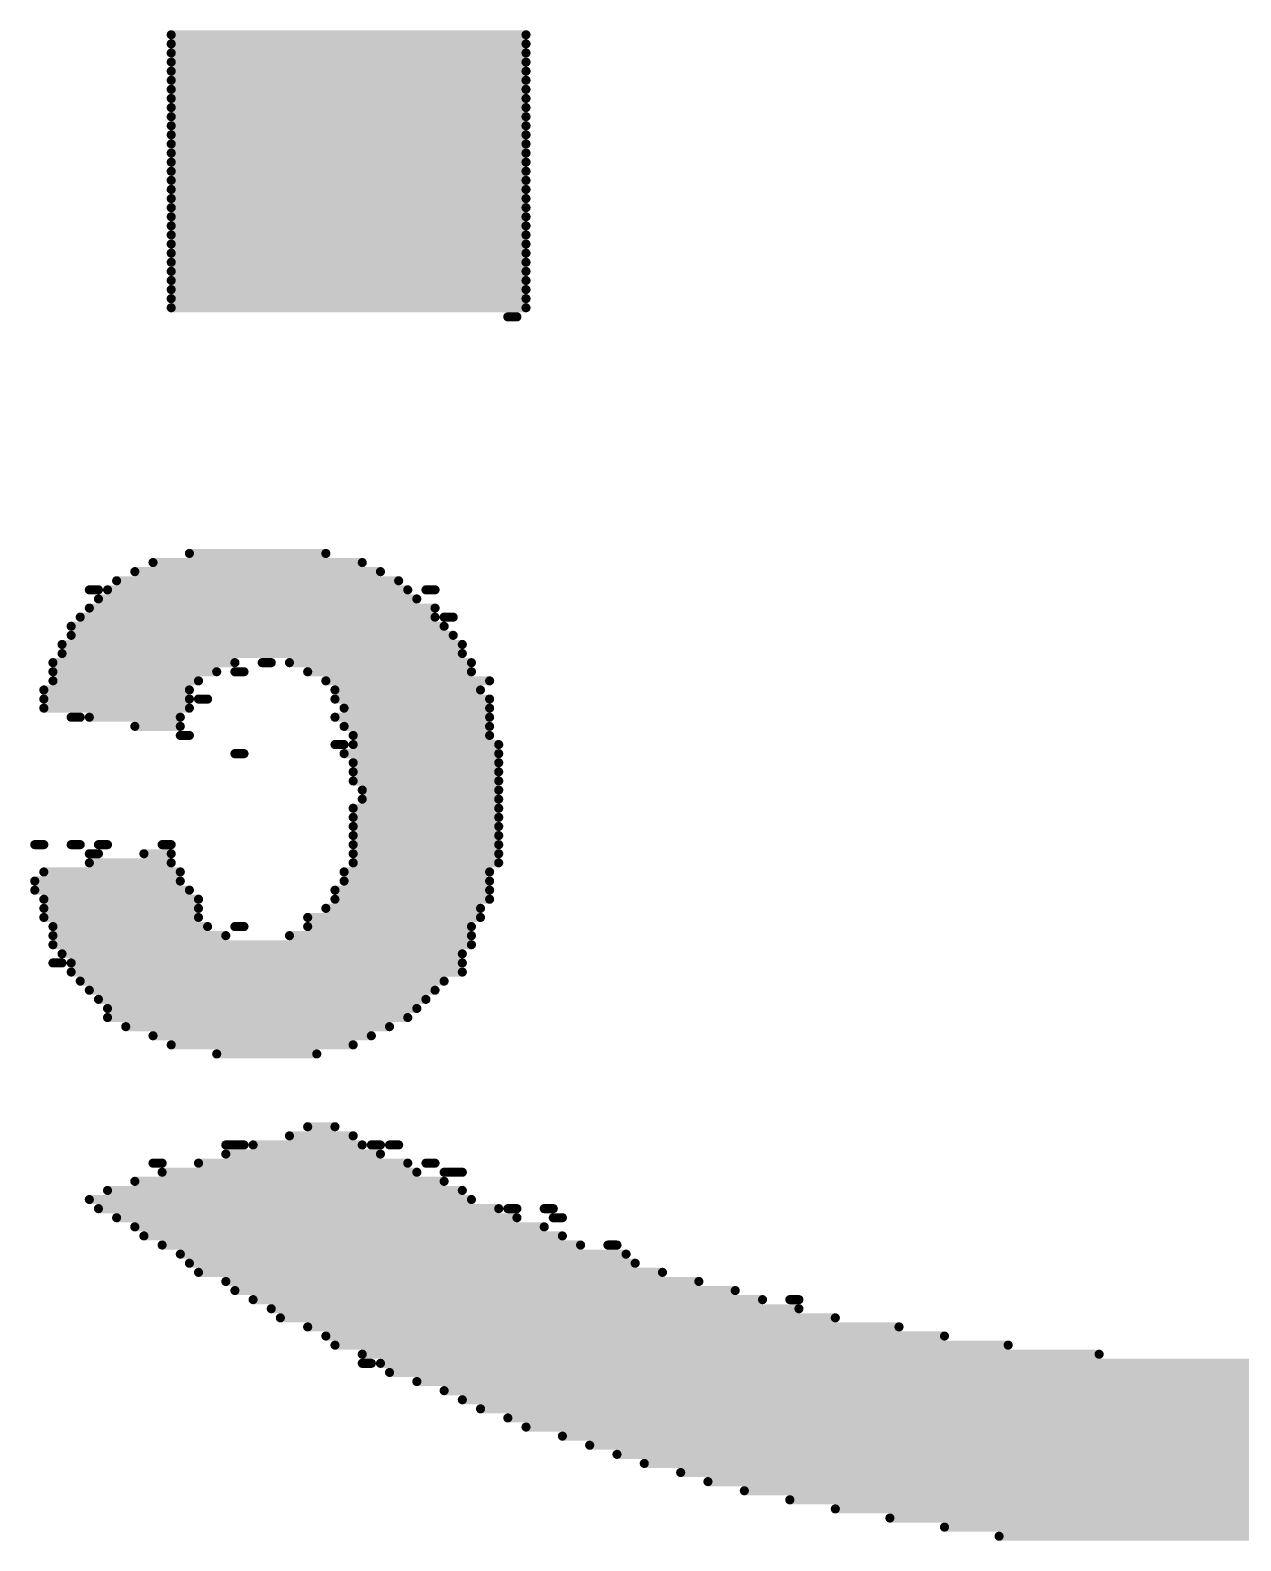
# Model space of a CAD drawing. Header units: inches. Extents: x -5 to 433, y -20 to 71.
# Drawn here: x 17.042 to 20.422, y 48.609 to 52.826 of the extents above; entities that cross this region are included whole.
import ezdxf

# ---------------------------------------------------------------- set-up
doc = ezdxf.new("R2010")
doc.units = ezdxf.units.IN
doc.layers.add('Bottom Overlay', color=54, linetype='Continuous')

msp = doc.modelspace()

# ---------------------------------------------------------------- linework, layer by layer
at = {"layer": 'Bottom Overlay'}
for points in [[(17.4358, 52.813, 0.0254, 0.0254, 0), (18.4264, 52.813, 0.0254, 0.0254, 0)], [(17.4358, 52.7876, 0.0254, 0.0254, 0), (18.4264, 52.7876, 0.0254, 0.0254, 0)], [(17.4358, 52.7622, 0.0254, 0.0254, 0), (18.4264, 52.7622, 0.0254, 0.0254, 0)], [(17.4358, 52.7368, 0.0254, 0.0254, 0), (18.4264, 52.7368, 0.0254, 0.0254, 0)], [(17.4358, 52.7114, 0.0254, 0.0254, 0), (18.4264, 52.7114, 0.0254, 0.0254, 0)], [(17.4358, 52.686, 0.0254, 0.0254, 0), (18.4264, 52.686, 0.0254, 0.0254, 0)], [(17.4358, 52.6606, 0.0254, 0.0254, 0), (18.4264, 52.6606, 0.0254, 0.0254, 0)], [(17.4358, 52.6352, 0.0254, 0.0254, 0), (18.4264, 52.6352, 0.0254, 0.0254, 0)], [(17.4358, 52.6098, 0.0254, 0.0254, 0), (18.4264, 52.6098, 0.0254, 0.0254, 0)], [(17.4358, 52.5844, 0.0254, 0.0254, 0), (18.4264, 52.5844, 0.0254, 0.0254, 0)], [(17.4358, 52.559, 0.0254, 0.0254, 0), (18.4264, 52.559, 0.0254, 0.0254, 0)], [(17.4358, 52.5336, 0.0254, 0.0254, 0), (18.4264, 52.5336, 0.0254, 0.0254, 0)], [(17.4358, 52.5082, 0.0254, 0.0254, 0), (18.4264, 52.5082, 0.0254, 0.0254, 0)], [(17.4358, 52.4828, 0.0254, 0.0254, 0), (18.4264, 52.4828, 0.0254, 0.0254, 0)], [(17.4358, 52.4574, 0.0254, 0.0254, 0), (18.4264, 52.4574, 0.0254, 0.0254, 0)], [(17.4358, 52.432, 0.0254, 0.0254, 0), (18.4264, 52.432, 0.0254, 0.0254, 0)], [(17.4358, 52.4066, 0.0254, 0.0254, 0), (18.4264, 52.4066, 0.0254, 0.0254, 0)], [(17.4358, 52.3812, 0.0254, 0.0254, 0), (18.4264, 52.3812, 0.0254, 0.0254, 0)], [(17.4358, 52.3558, 0.0254, 0.0254, 0), (18.4264, 52.3558, 0.0254, 0.0254, 0)], [(17.4358, 52.3304, 0.0254, 0.0254, 0), (18.4264, 52.3304, 0.0254, 0.0254, 0)], [(17.4358, 52.305, 0.0254, 0.0254, 0), (18.4264, 52.305, 0.0254, 0.0254, 0)], [(17.4358, 52.2796, 0.0254, 0.0254, 0), (18.4264, 52.2796, 0.0254, 0.0254, 0)], [(17.4358, 52.2542, 0.0254, 0.0254, 0), (18.4264, 52.2542, 0.0254, 0.0254, 0)], [(17.4358, 52.2288, 0.0254, 0.0254, 0), (18.4264, 52.2288, 0.0254, 0.0254, 0)], [(17.4358, 52.2034, 0.0254, 0.0254, 0), (18.4264, 52.2034, 0.0254, 0.0254, 0)], [(17.4358, 52.178, 0.0254, 0.0254, 0), (18.4264, 52.178, 0.0254, 0.0254, 0)], [(17.4358, 52.1526, 0.0254, 0.0254, 0), (18.4264, 52.1526, 0.0254, 0.0254, 0)], [(17.4358, 52.1272, 0.0254, 0.0254, 0), (18.4264, 52.1272, 0.0254, 0.0254, 0)], [(17.4358, 52.1018, 0.0254, 0.0254, 0), (18.4264, 52.1018, 0.0254, 0.0254, 0)], [(17.4358, 52.0764, 0.0254, 0.0254, 0), (18.4264, 52.0764, 0.0254, 0.0254, 0)], [(17.4358, 52.051, 0.0254, 0.0254, 0), (18.4264, 52.051, 0.0254, 0.0254, 0)], [(18.3756, 52.0256, 0.0254, 0.0254, 0), (18.401, 52.0256, 0.0254, 0.0254, 0)], [(17.4866, 51.3652, 0.0254, 0.0254, 0), (17.8676, 51.3652, 0.0254, 0.0254, 0)], [(17.3342, 51.3144, 0.0254, 0.0254, 0), (18.02, 51.3144, 0.0254, 0.0254, 0)], [(17.385, 51.3398, 0.0254, 0.0254, 0), (17.9692, 51.3398, 0.0254, 0.0254, 0)], [(17.2072, 51.2636, 0.0254, 0.0254, 0), (17.2326, 51.2636, 0.0254, 0.0254, 0)], [(17.258, 51.2636, 0.0254, 0.0254, 0), (18.0962, 51.2636, 0.0254, 0.0254, 0)], [(17.2834, 51.289, 0.0254, 0.0254, 0), (18.0708, 51.289, 0.0254, 0.0254, 0)], [(18.147, 51.2636, 0.0254, 0.0254, 0), (18.1724, 51.2636, 0.0254, 0.0254, 0)], [(17.2326, 51.2382, 0.0254, 0.0254, 0), (18.1216, 51.2382, 0.0254, 0.0254, 0)], [(17.1818, 51.1874, 0.0254, 0.0254, 0), (18.1724, 51.1874, 0.0254, 0.0254, 0)], [(17.2072, 51.2128, 0.0254, 0.0254, 0), (18.1724, 51.2128, 0.0254, 0.0254, 0)], [(18.1978, 51.1874, 0.0254, 0.0254, 0), (18.2232, 51.1874, 0.0254, 0.0254, 0)], [(17.1564, 51.162, 0.0254, 0.0254, 0), (18.1978, 51.162, 0.0254, 0.0254, 0)], [(17.1564, 51.1366, 0.0254, 0.0254, 0), (18.2232, 51.1366, 0.0254, 0.0254, 0)], [(17.131, 51.1112, 0.0254, 0.0254, 0), (18.2486, 51.1112, 0.0254, 0.0254, 0)], [(17.1056, 51.0604, 0.0254, 0.0254, 0), (17.6136, 51.0604, 0.0254, 0.0254, 0)], [(17.131, 51.0858, 0.0254, 0.0254, 0), (18.2486, 51.0858, 0.0254, 0.0254, 0)], [(17.6898, 51.0604, 0.0254, 0.0254, 0), (17.7152, 51.0604, 0.0254, 0.0254, 0)], [(17.766, 51.0604, 0.0254, 0.0254, 0), (18.274, 51.0604, 0.0254, 0.0254, 0)], [(17.1056, 51.035, 0.0254, 0.0254, 0), (17.5628, 51.035, 0.0254, 0.0254, 0)], [(17.1056, 51.0096, 0.0254, 0.0254, 0), (17.512, 51.0096, 0.0254, 0.0254, 0)], [(17.6136, 51.035, 0.0254, 0.0254, 0), (17.639, 51.035, 0.0254, 0.0254, 0)], [(17.8168, 51.035, 0.0254, 0.0254, 0), (18.274, 51.035, 0.0254, 0.0254, 0)], [(17.8676, 51.0096, 0.0254, 0.0254, 0), (18.3248, 51.0096, 0.0254, 0.0254, 0)], [(17.0802, 50.9842, 0.0254, 0.0254, 0), (17.4866, 50.9842, 0.0254, 0.0254, 0)], [(17.893, 50.9842, 0.0254, 0.0254, 0), (18.2994, 50.9842, 0.0254, 0.0254, 0)], [(17.0802, 50.9588, 0.0254, 0.0254, 0), (17.4866, 50.9588, 0.0254, 0.0254, 0)], [(17.0802, 50.9334, 0.0254, 0.0254, 0), (17.4866, 50.9334, 0.0254, 0.0254, 0)], [(17.512, 50.9588, 0.0254, 0.0254, 0), (17.5374, 50.9588, 0.0254, 0.0254, 0)], [(17.893, 50.9588, 0.0254, 0.0254, 0), (18.3248, 50.9588, 0.0254, 0.0254, 0)], [(17.9184, 50.9334, 0.0254, 0.0254, 0), (18.3248, 50.9334, 0.0254, 0.0254, 0)], [(17.1564, 50.908, 0.0254, 0.0254, 0), (17.1818, 50.908, 0.0254, 0.0254, 0)], [(17.2072, 50.908, 0.0254, 0.0254, 0), (17.4612, 50.908, 0.0254, 0.0254, 0)], [(17.3342, 50.8826, 0.0254, 0.0254, 0), (17.4612, 50.8826, 0.0254, 0.0254, 0)], [(17.893, 50.908, 0.0254, 0.0254, 0), (18.3248, 50.908, 0.0254, 0.0254, 0)], [(17.9184, 50.8826, 0.0254, 0.0254, 0), (18.3248, 50.8826, 0.0254, 0.0254, 0)], [(17.4612, 50.8572, 0.0254, 0.0254, 0), (17.4866, 50.8572, 0.0254, 0.0254, 0)], [(17.9438, 50.8572, 0.0254, 0.0254, 0), (18.3248, 50.8572, 0.0254, 0.0254, 0)], [(17.6136, 50.8064, 0.0254, 0.0254, 0), (17.639, 50.8064, 0.0254, 0.0254, 0)], [(17.893, 50.8318, 0.0254, 0.0254, 0), (17.9184, 50.8318, 0.0254, 0.0254, 0)], [(17.9184, 50.8064, 0.0254, 0.0254, 0), (18.3502, 50.8064, 0.0254, 0.0254, 0)], [(17.9438, 50.8318, 0.0254, 0.0254, 0), (18.3502, 50.8318, 0.0254, 0.0254, 0)], [(17.9438, 50.781, 0.0254, 0.0254, 0), (18.3502, 50.781, 0.0254, 0.0254, 0)], [(17.9438, 50.7556, 0.0254, 0.0254, 0), (18.3502, 50.7556, 0.0254, 0.0254, 0)], [(17.9438, 50.7302, 0.0254, 0.0254, 0), (18.3502, 50.7302, 0.0254, 0.0254, 0)], [(17.9692, 50.7048, 0.0254, 0.0254, 0), (18.3502, 50.7048, 0.0254, 0.0254, 0)], [(17.9692, 50.6794, 0.0254, 0.0254, 0), (18.3502, 50.6794, 0.0254, 0.0254, 0)], [(17.9438, 50.654, 0.0254, 0.0254, 0), (18.3502, 50.654, 0.0254, 0.0254, 0)], [(17.9438, 50.6286, 0.0254, 0.0254, 0), (18.3502, 50.6286, 0.0254, 0.0254, 0)], [(17.9438, 50.6032, 0.0254, 0.0254, 0), (18.3502, 50.6032, 0.0254, 0.0254, 0)], [(17.0548, 50.5524, 0.0254, 0.0254, 0), (17.0802, 50.5524, 0.0254, 0.0254, 0)], [(17.1564, 50.5524, 0.0254, 0.0254, 0), (17.1818, 50.5524, 0.0254, 0.0254, 0)], [(17.2326, 50.5524, 0.0254, 0.0254, 0), (17.258, 50.5524, 0.0254, 0.0254, 0)], [(17.4104, 50.5524, 0.0254, 0.0254, 0), (17.4358, 50.5524, 0.0254, 0.0254, 0)], [(17.9438, 50.5778, 0.0254, 0.0254, 0), (18.3502, 50.5778, 0.0254, 0.0254, 0)], [(17.9438, 50.5524, 0.0254, 0.0254, 0), (18.3502, 50.5524, 0.0254, 0.0254, 0)], [(17.2072, 50.527, 0.0254, 0.0254, 0), (17.2326, 50.527, 0.0254, 0.0254, 0)], [(17.2072, 50.5016, 0.0254, 0.0254, 0), (17.4358, 50.5016, 0.0254, 0.0254, 0)], [(17.3596, 50.527, 0.0254, 0.0254, 0), (17.4358, 50.527, 0.0254, 0.0254, 0)], [(17.9438, 50.527, 0.0254, 0.0254, 0), (18.3502, 50.527, 0.0254, 0.0254, 0)], [(17.9438, 50.5016, 0.0254, 0.0254, 0), (18.3502, 50.5016, 0.0254, 0.0254, 0)], [(17.0802, 50.4762, 0.0254, 0.0254, 0), (17.4612, 50.4762, 0.0254, 0.0254, 0)], [(17.9184, 50.4762, 0.0254, 0.0254, 0), (18.3248, 50.4762, 0.0254, 0.0254, 0)], [(17.0548, 50.4508, 0.0254, 0.0254, 0), (17.4612, 50.4508, 0.0254, 0.0254, 0)], [(17.0548, 50.4254, 0.0254, 0.0254, 0), (17.4866, 50.4254, 0.0254, 0.0254, 0)], [(17.893, 50.4254, 0.0254, 0.0254, 0), (18.3248, 50.4254, 0.0254, 0.0254, 0)], [(17.9184, 50.4508, 0.0254, 0.0254, 0), (18.3248, 50.4508, 0.0254, 0.0254, 0)], [(17.0802, 50.4, 0.0254, 0.0254, 0), (17.512, 50.4, 0.0254, 0.0254, 0)], [(17.0802, 50.3746, 0.0254, 0.0254, 0), (17.512, 50.3746, 0.0254, 0.0254, 0)], [(17.8676, 50.3746, 0.0254, 0.0254, 0), (18.2994, 50.3746, 0.0254, 0.0254, 0)], [(17.893, 50.4, 0.0254, 0.0254, 0), (18.3248, 50.4, 0.0254, 0.0254, 0)], [(17.0802, 50.3492, 0.0254, 0.0254, 0), (17.512, 50.3492, 0.0254, 0.0254, 0)], [(17.8168, 50.3492, 0.0254, 0.0254, 0), (18.2994, 50.3492, 0.0254, 0.0254, 0)], [(17.1056, 50.3238, 0.0254, 0.0254, 0), (17.5374, 50.3238, 0.0254, 0.0254, 0)], [(17.1056, 50.2984, 0.0254, 0.0254, 0), (17.5882, 50.2984, 0.0254, 0.0254, 0)], [(17.6136, 50.3238, 0.0254, 0.0254, 0), (17.639, 50.3238, 0.0254, 0.0254, 0)], [(17.766, 50.2984, 0.0254, 0.0254, 0), (18.274, 50.2984, 0.0254, 0.0254, 0)], [(17.8168, 50.3238, 0.0254, 0.0254, 0), (18.274, 50.3238, 0.0254, 0.0254, 0)], [(17.1056, 50.273, 0.0254, 0.0254, 0), (18.274, 50.273, 0.0254, 0.0254, 0)], [(17.131, 50.2476, 0.0254, 0.0254, 0), (18.2486, 50.2476, 0.0254, 0.0254, 0)], [(17.1056, 50.2222, 0.0254, 0.0254, 0), (17.131, 50.2222, 0.0254, 0.0254, 0)], [(17.1564, 50.2222, 0.0254, 0.0254, 0), (18.2486, 50.2222, 0.0254, 0.0254, 0)], [(17.1564, 50.1968, 0.0254, 0.0254, 0), (18.2486, 50.1968, 0.0254, 0.0254, 0)], [(17.1818, 50.1714, 0.0254, 0.0254, 0), (18.1978, 50.1714, 0.0254, 0.0254, 0)], [(17.2072, 50.146, 0.0254, 0.0254, 0), (18.1724, 50.146, 0.0254, 0.0254, 0)], [(17.2326, 50.1206, 0.0254, 0.0254, 0), (18.147, 50.1206, 0.0254, 0.0254, 0)], [(17.258, 50.0952, 0.0254, 0.0254, 0), (18.1216, 50.0952, 0.0254, 0.0254, 0)], [(17.258, 50.0698, 0.0254, 0.0254, 0), (18.0962, 50.0698, 0.0254, 0.0254, 0)], [(17.3088, 50.0444, 0.0254, 0.0254, 0), (18.0454, 50.0444, 0.0254, 0.0254, 0)], [(17.385, 50.019, 0.0254, 0.0254, 0), (17.9946, 50.019, 0.0254, 0.0254, 0)], [(17.4358, 49.9936, 0.0254, 0.0254, 0), (17.9438, 49.9936, 0.0254, 0.0254, 0)], [(17.5628, 49.9682, 0.0254, 0.0254, 0), (17.8422, 49.9682, 0.0254, 0.0254, 0)], [(17.8168, 49.765, 0.0254, 0.0254, 0), (17.893, 49.765, 0.0254, 0.0254, 0)], [(17.5882, 49.7142, 0.0254, 0.0254, 0), (17.639, 49.7142, 0.0254, 0.0254, 0)], [(17.6644, 49.7142, 0.0254, 0.0254, 0), (17.9692, 49.7142, 0.0254, 0.0254, 0)], [(17.766, 49.7396, 0.0254, 0.0254, 0), (17.9438, 49.7396, 0.0254, 0.0254, 0)], [(17.9946, 49.7142, 0.0254, 0.0254, 0), (18.02, 49.7142, 0.0254, 0.0254, 0)], [(18.0454, 49.7142, 0.0254, 0.0254, 0), (18.0708, 49.7142, 0.0254, 0.0254, 0)], [(17.385, 49.6634, 0.0254, 0.0254, 0), (17.4104, 49.6634, 0.0254, 0.0254, 0)], [(17.512, 49.6634, 0.0254, 0.0254, 0), (18.0962, 49.6634, 0.0254, 0.0254, 0)], [(17.5882, 49.6888, 0.0254, 0.0254, 0), (18.02, 49.6888, 0.0254, 0.0254, 0)], [(18.147, 49.6634, 0.0254, 0.0254, 0), (18.1724, 49.6634, 0.0254, 0.0254, 0)], [(17.4104, 49.638, 0.0254, 0.0254, 0), (18.1216, 49.638, 0.0254, 0.0254, 0)], [(18.1978, 49.638, 0.0254, 0.0254, 0), (18.2486, 49.638, 0.0254, 0.0254, 0)], [(17.258, 49.5872, 0.0254, 0.0254, 0), (18.2486, 49.5872, 0.0254, 0.0254, 0)], [(17.3342, 49.6126, 0.0254, 0.0254, 0), (18.1978, 49.6126, 0.0254, 0.0254, 0)], [(17.2072, 49.5618, 0.0254, 0.0254, 0), (18.274, 49.5618, 0.0254, 0.0254, 0)], [(17.2326, 49.5364, 0.0254, 0.0254, 0), (18.3502, 49.5364, 0.0254, 0.0254, 0)], [(18.3756, 49.5364, 0.0254, 0.0254, 0), (18.401, 49.5364, 0.0254, 0.0254, 0)], [(18.4772, 49.5364, 0.0254, 0.0254, 0), (18.5026, 49.5364, 0.0254, 0.0254, 0)], [(17.2834, 49.511, 0.0254, 0.0254, 0), (18.401, 49.511, 0.0254, 0.0254, 0)], [(18.5026, 49.511, 0.0254, 0.0254, 0), (18.528, 49.511, 0.0254, 0.0254, 0)], [(17.3342, 49.4856, 0.0254, 0.0254, 0), (18.4772, 49.4856, 0.0254, 0.0254, 0)], [(17.3596, 49.4602, 0.0254, 0.0254, 0), (18.528, 49.4602, 0.0254, 0.0254, 0)], [(17.4104, 49.4348, 0.0254, 0.0254, 0), (18.5788, 49.4348, 0.0254, 0.0254, 0)], [(17.4612, 49.4094, 0.0254, 0.0254, 0), (18.7058, 49.4094, 0.0254, 0.0254, 0)], [(18.655, 49.4348, 0.0254, 0.0254, 0), (18.6804, 49.4348, 0.0254, 0.0254, 0)], [(17.4866, 49.384, 0.0254, 0.0254, 0), (18.7312, 49.384, 0.0254, 0.0254, 0)], [(17.512, 49.3586, 0.0254, 0.0254, 0), (18.8074, 49.3586, 0.0254, 0.0254, 0)], [(17.5882, 49.3332, 0.0254, 0.0254, 0), (18.909, 49.3332, 0.0254, 0.0254, 0)], [(17.6136, 49.3078, 0.0254, 0.0254, 0), (19.0106, 49.3078, 0.0254, 0.0254, 0)], [(17.6644, 49.2824, 0.0254, 0.0254, 0), (19.0868, 49.2824, 0.0254, 0.0254, 0)], [(19.163, 49.2824, 0.0254, 0.0254, 0), (19.1884, 49.2824, 0.0254, 0.0254, 0)], [(17.7152, 49.257, 0.0254, 0.0254, 0), (19.1884, 49.257, 0.0254, 0.0254, 0)], [(17.7406, 49.2316, 0.0254, 0.0254, 0), (19.29, 49.2316, 0.0254, 0.0254, 0)], [(17.8168, 49.2062, 0.0254, 0.0254, 0), (19.4678, 49.2062, 0.0254, 0.0254, 0)], [(17.8676, 49.1808, 0.0254, 0.0254, 0), (19.5948, 49.1808, 0.0254, 0.0254, 0)], [(17.893, 49.1554, 0.0254, 0.0254, 0), (19.7726, 49.1554, 0.0254, 0.0254, 0)], [(17.9692, 49.13, 0.0254, 0.0254, 0), (20.0266, 49.13, 0.0254, 0.0254, 0)], [(17.9692, 49.1046, 0.0254, 0.0254, 0), (17.9946, 49.1046, 0.0254, 0.0254, 0)], [(18.02, 49.1046, 0.0254, 0.0254, 0), (22.8206, 49.1046, 0.0254, 0.0254, 0)], [(18.0454, 49.0792, 0.0254, 0.0254, 0), (22.7698, 49.0792, 0.0254, 0.0254, 0)], [(18.1216, 49.0538, 0.0254, 0.0254, 0), (22.719, 49.0538, 0.0254, 0.0254, 0)], [(18.1978, 49.0284, 0.0254, 0.0254, 0), (22.6682, 49.0284, 0.0254, 0.0254, 0)], [(18.2486, 49.003, 0.0254, 0.0254, 0), (22.592, 49.003, 0.0254, 0.0254, 0)], [(18.2994, 48.9776, 0.0254, 0.0254, 0), (22.5158, 48.9776, 0.0254, 0.0254, 0)], [(18.3756, 48.9522, 0.0254, 0.0254, 0), (22.465, 48.9522, 0.0254, 0.0254, 0)], [(18.4264, 48.9268, 0.0254, 0.0254, 0), (22.3888, 48.9268, 0.0254, 0.0254, 0)], [(18.528, 48.9014, 0.0254, 0.0254, 0), (22.3126, 48.9014, 0.0254, 0.0254, 0)], [(18.6042, 48.876, 0.0254, 0.0254, 0), (22.2364, 48.876, 0.0254, 0.0254, 0)], [(18.6804, 48.8506, 0.0254, 0.0254, 0), (22.1602, 48.8506, 0.0254, 0.0254, 0)], [(18.7566, 48.8252, 0.0254, 0.0254, 0), (22.084, 48.8252, 0.0254, 0.0254, 0)], [(18.8582, 48.7998, 0.0254, 0.0254, 0), (21.9824, 48.7998, 0.0254, 0.0254, 0)], [(18.9344, 48.7744, 0.0254, 0.0254, 0), (21.9062, 48.7744, 0.0254, 0.0254, 0)], [(19.036, 48.749, 0.0254, 0.0254, 0), (21.8046, 48.749, 0.0254, 0.0254, 0)], [(19.163, 48.7236, 0.0254, 0.0254, 0), (21.703, 48.7236, 0.0254, 0.0254, 0)], [(19.29, 48.6982, 0.0254, 0.0254, 0), (21.5506, 48.6982, 0.0254, 0.0254, 0)], [(19.4424, 48.6728, 0.0254, 0.0254, 0), (21.3982, 48.6728, 0.0254, 0.0254, 0)], [(19.5948, 48.6474, 0.0254, 0.0254, 0), (21.2458, 48.6474, 0.0254, 0.0254, 0)], [(19.7472, 48.622, 0.0254, 0.0254, 0), (21.068, 48.622, 0.0254, 0.0254, 0)]]:
    msp.add_lwpolyline(points, format="xyseb", dxfattribs=at)
for points in [[(17.4295, 52.813, 0.0127, 0.0127, 1), (17.4422, 52.813, 0.0127, 0.0127, 1)], [(17.4295, 52.7876, 0.0127, 0.0127, 1), (17.4422, 52.7876, 0.0127, 0.0127, 1)], [(18.4201, 52.813, 0.0127, 0.0127, 1), (18.4328, 52.813, 0.0127, 0.0127, 1)], [(18.4201, 52.7876, 0.0127, 0.0127, 1), (18.4328, 52.7876, 0.0127, 0.0127, 1)], [(17.4295, 52.7622, 0.0127, 0.0127, 1), (17.4422, 52.7622, 0.0127, 0.0127, 1)], [(17.4295, 52.7368, 0.0127, 0.0127, 1), (17.4422, 52.7368, 0.0127, 0.0127, 1)], [(18.4201, 52.7622, 0.0127, 0.0127, 1), (18.4328, 52.7622, 0.0127, 0.0127, 1)], [(18.4201, 52.7368, 0.0127, 0.0127, 1), (18.4328, 52.7368, 0.0127, 0.0127, 1)], [(17.4295, 52.7114, 0.0127, 0.0127, 1), (17.4422, 52.7114, 0.0127, 0.0127, 1)], [(18.4201, 52.7114, 0.0127, 0.0127, 1), (18.4328, 52.7114, 0.0127, 0.0127, 1)], [(17.4295, 52.686, 0.0127, 0.0127, 1), (17.4422, 52.686, 0.0127, 0.0127, 1)], [(17.4295, 52.6606, 0.0127, 0.0127, 1), (17.4422, 52.6606, 0.0127, 0.0127, 1)], [(18.4201, 52.686, 0.0127, 0.0127, 1), (18.4328, 52.686, 0.0127, 0.0127, 1)], [(18.4201, 52.6606, 0.0127, 0.0127, 1), (18.4328, 52.6606, 0.0127, 0.0127, 1)], [(17.4295, 52.6352, 0.0127, 0.0127, 1), (17.4422, 52.6352, 0.0127, 0.0127, 1)], [(17.4295, 52.6098, 0.0127, 0.0127, 1), (17.4422, 52.6098, 0.0127, 0.0127, 1)], [(18.4201, 52.6352, 0.0127, 0.0127, 1), (18.4328, 52.6352, 0.0127, 0.0127, 1)], [(18.4201, 52.6098, 0.0127, 0.0127, 1), (18.4328, 52.6098, 0.0127, 0.0127, 1)], [(17.4295, 52.5844, 0.0127, 0.0127, 1), (17.4422, 52.5844, 0.0127, 0.0127, 1)], [(18.4201, 52.5844, 0.0127, 0.0127, 1), (18.4328, 52.5844, 0.0127, 0.0127, 1)], [(17.4295, 52.559, 0.0127, 0.0127, 1), (17.4422, 52.559, 0.0127, 0.0127, 1)], [(17.4295, 52.5336, 0.0127, 0.0127, 1), (17.4422, 52.5336, 0.0127, 0.0127, 1)], [(18.4201, 52.559, 0.0127, 0.0127, 1), (18.4328, 52.559, 0.0127, 0.0127, 1)], [(18.4201, 52.5336, 0.0127, 0.0127, 1), (18.4328, 52.5336, 0.0127, 0.0127, 1)], [(17.4295, 52.5082, 0.0127, 0.0127, 1), (17.4422, 52.5082, 0.0127, 0.0127, 1)], [(17.4295, 52.4828, 0.0127, 0.0127, 1), (17.4422, 52.4828, 0.0127, 0.0127, 1)], [(18.4201, 52.5082, 0.0127, 0.0127, 1), (18.4328, 52.5082, 0.0127, 0.0127, 1)], [(18.4201, 52.4828, 0.0127, 0.0127, 1), (18.4328, 52.4828, 0.0127, 0.0127, 1)], [(17.4295, 52.4574, 0.0127, 0.0127, 1), (17.4422, 52.4574, 0.0127, 0.0127, 1)], [(18.4201, 52.4574, 0.0127, 0.0127, 1), (18.4328, 52.4574, 0.0127, 0.0127, 1)], [(17.4295, 52.432, 0.0127, 0.0127, 1), (17.4422, 52.432, 0.0127, 0.0127, 1)], [(17.4295, 52.4066, 0.0127, 0.0127, 1), (17.4422, 52.4066, 0.0127, 0.0127, 1)], [(18.4201, 52.432, 0.0127, 0.0127, 1), (18.4328, 52.432, 0.0127, 0.0127, 1)], [(18.4201, 52.4066, 0.0127, 0.0127, 1), (18.4328, 52.4066, 0.0127, 0.0127, 1)], [(17.4295, 52.3812, 0.0127, 0.0127, 1), (17.4422, 52.3812, 0.0127, 0.0127, 1)], [(17.4295, 52.3558, 0.0127, 0.0127, 1), (17.4422, 52.3558, 0.0127, 0.0127, 1)], [(18.4201, 52.3812, 0.0127, 0.0127, 1), (18.4328, 52.3812, 0.0127, 0.0127, 1)], [(18.4201, 52.3558, 0.0127, 0.0127, 1), (18.4328, 52.3558, 0.0127, 0.0127, 1)], [(17.4295, 52.3304, 0.0127, 0.0127, 1), (17.4422, 52.3304, 0.0127, 0.0127, 1)], [(18.4201, 52.3304, 0.0127, 0.0127, 1), (18.4328, 52.3304, 0.0127, 0.0127, 1)], [(17.4295, 52.305, 0.0127, 0.0127, 1), (17.4422, 52.305, 0.0127, 0.0127, 1)], [(17.4295, 52.2796, 0.0127, 0.0127, 1), (17.4422, 52.2796, 0.0127, 0.0127, 1)], [(18.4201, 52.305, 0.0127, 0.0127, 1), (18.4328, 52.305, 0.0127, 0.0127, 1)], [(18.4201, 52.2796, 0.0127, 0.0127, 1), (18.4328, 52.2796, 0.0127, 0.0127, 1)], [(17.4295, 52.2542, 0.0127, 0.0127, 1), (17.4422, 52.2542, 0.0127, 0.0127, 1)], [(17.4295, 52.2288, 0.0127, 0.0127, 1), (17.4422, 52.2288, 0.0127, 0.0127, 1)], [(18.4201, 52.2542, 0.0127, 0.0127, 1), (18.4328, 52.2542, 0.0127, 0.0127, 1)], [(18.4201, 52.2288, 0.0127, 0.0127, 1), (18.4328, 52.2288, 0.0127, 0.0127, 1)], [(17.4295, 52.2034, 0.0127, 0.0127, 1), (17.4422, 52.2034, 0.0127, 0.0127, 1)], [(18.4201, 52.2034, 0.0127, 0.0127, 1), (18.4328, 52.2034, 0.0127, 0.0127, 1)], [(17.4295, 52.178, 0.0127, 0.0127, 1), (17.4422, 52.178, 0.0127, 0.0127, 1)], [(17.4295, 52.1526, 0.0127, 0.0127, 1), (17.4422, 52.1526, 0.0127, 0.0127, 1)], [(18.4201, 52.178, 0.0127, 0.0127, 1), (18.4328, 52.178, 0.0127, 0.0127, 1)], [(18.4201, 52.1526, 0.0127, 0.0127, 1), (18.4328, 52.1526, 0.0127, 0.0127, 1)], [(17.4295, 52.1272, 0.0127, 0.0127, 1), (17.4422, 52.1272, 0.0127, 0.0127, 1)], [(18.4201, 52.1272, 0.0127, 0.0127, 1), (18.4328, 52.1272, 0.0127, 0.0127, 1)], [(17.4295, 52.1018, 0.0127, 0.0127, 1), (17.4422, 52.1018, 0.0127, 0.0127, 1)], [(17.4295, 52.0764, 0.0127, 0.0127, 1), (17.4422, 52.0764, 0.0127, 0.0127, 1)], [(18.4201, 52.1018, 0.0127, 0.0127, 1), (18.4328, 52.1018, 0.0127, 0.0127, 1)], [(18.4201, 52.0764, 0.0127, 0.0127, 1), (18.4328, 52.0764, 0.0127, 0.0127, 1)], [(17.4295, 52.051, 0.0127, 0.0127, 1), (17.4422, 52.051, 0.0127, 0.0127, 1)], [(18.3693, 52.0256, 0.0127, 0.0127, 1), (18.382, 52.0256, 0.0127, 0.0127, 1)], [(18.3947, 52.0256, 0.0127, 0.0127, 1), (18.4074, 52.0256, 0.0127, 0.0127, 1)], [(18.4201, 52.051, 0.0127, 0.0127, 1), (18.4328, 52.051, 0.0127, 0.0127, 1)], [(17.4803, 51.3652, 0.0127, 0.0127, 1), (17.493, 51.3652, 0.0127, 0.0127, 1)], [(17.8613, 51.3652, 0.0127, 0.0127, 1), (17.874, 51.3652, 0.0127, 0.0127, 1)], [(17.3279, 51.3144, 0.0127, 0.0127, 1), (17.3406, 51.3144, 0.0127, 0.0127, 1)], [(17.3787, 51.3398, 0.0127, 0.0127, 1), (17.3914, 51.3398, 0.0127, 0.0127, 1)], [(17.9629, 51.3398, 0.0127, 0.0127, 1), (17.9756, 51.3398, 0.0127, 0.0127, 1)], [(18.0137, 51.3144, 0.0127, 0.0127, 1), (18.0264, 51.3144, 0.0127, 0.0127, 1)], [(17.2009, 51.2636, 0.0127, 0.0127, 1), (17.2136, 51.2636, 0.0127, 0.0127, 1)], [(17.2263, 51.2636, 0.0127, 0.0127, 1), (17.239, 51.2636, 0.0127, 0.0127, 1)], [(17.2517, 51.2636, 0.0127, 0.0127, 1), (17.2644, 51.2636, 0.0127, 0.0127, 1)], [(17.2771, 51.289, 0.0127, 0.0127, 1), (17.2898, 51.289, 0.0127, 0.0127, 1)], [(18.0645, 51.289, 0.0127, 0.0127, 1), (18.0772, 51.289, 0.0127, 0.0127, 1)], [(18.0899, 51.2636, 0.0127, 0.0127, 1), (18.1026, 51.2636, 0.0127, 0.0127, 1)], [(18.1407, 51.2636, 0.0127, 0.0127, 1), (18.1534, 51.2636, 0.0127, 0.0127, 1)], [(18.1661, 51.2636, 0.0127, 0.0127, 1), (18.1788, 51.2636, 0.0127, 0.0127, 1)], [(17.2263, 51.2382, 0.0127, 0.0127, 1), (17.239, 51.2382, 0.0127, 0.0127, 1)], [(18.1153, 51.2382, 0.0127, 0.0127, 1), (18.128, 51.2382, 0.0127, 0.0127, 1)], [(17.1755, 51.1874, 0.0127, 0.0127, 1), (17.1882, 51.1874, 0.0127, 0.0127, 1)], [(17.2009, 51.2128, 0.0127, 0.0127, 1), (17.2136, 51.2128, 0.0127, 0.0127, 1)], [(18.1661, 51.2128, 0.0127, 0.0127, 1), (18.1788, 51.2128, 0.0127, 0.0127, 1)], [(18.1661, 51.1874, 0.0127, 0.0127, 1), (18.1788, 51.1874, 0.0127, 0.0127, 1)], [(18.1915, 51.1874, 0.0127, 0.0127, 1), (18.2042, 51.1874, 0.0127, 0.0127, 1)], [(18.2169, 51.1874, 0.0127, 0.0127, 1), (18.2296, 51.1874, 0.0127, 0.0127, 1)], [(17.1501, 51.162, 0.0127, 0.0127, 1), (17.1628, 51.162, 0.0127, 0.0127, 1)], [(17.1501, 51.1366, 0.0127, 0.0127, 1), (17.1628, 51.1366, 0.0127, 0.0127, 1)], [(18.1915, 51.162, 0.0127, 0.0127, 1), (18.2042, 51.162, 0.0127, 0.0127, 1)], [(18.2169, 51.1366, 0.0127, 0.0127, 1), (18.2296, 51.1366, 0.0127, 0.0127, 1)], [(17.1247, 51.1112, 0.0127, 0.0127, 1), (17.1374, 51.1112, 0.0127, 0.0127, 1)], [(18.2423, 51.1112, 0.0127, 0.0127, 1), (18.255, 51.1112, 0.0127, 0.0127, 1)], [(17.0993, 51.0604, 0.0127, 0.0127, 1), (17.112, 51.0604, 0.0127, 0.0127, 1)], [(17.1247, 51.0858, 0.0127, 0.0127, 1), (17.1374, 51.0858, 0.0127, 0.0127, 1)], [(17.6073, 51.0604, 0.0127, 0.0127, 1), (17.62, 51.0604, 0.0127, 0.0127, 1)], [(17.6835, 51.0604, 0.0127, 0.0127, 1), (17.6962, 51.0604, 0.0127, 0.0127, 1)], [(17.7089, 51.0604, 0.0127, 0.0127, 1), (17.7216, 51.0604, 0.0127, 0.0127, 1)], [(17.7597, 51.0604, 0.0127, 0.0127, 1), (17.7724, 51.0604, 0.0127, 0.0127, 1)], [(18.2423, 51.0858, 0.0127, 0.0127, 1), (18.255, 51.0858, 0.0127, 0.0127, 1)], [(18.2677, 51.0604, 0.0127, 0.0127, 1), (18.2804, 51.0604, 0.0127, 0.0127, 1)], [(17.0993, 51.035, 0.0127, 0.0127, 1), (17.112, 51.035, 0.0127, 0.0127, 1)], [(17.0993, 51.0096, 0.0127, 0.0127, 1), (17.112, 51.0096, 0.0127, 0.0127, 1)], [(17.5057, 51.0096, 0.0127, 0.0127, 1), (17.5184, 51.0096, 0.0127, 0.0127, 1)], [(17.5565, 51.035, 0.0127, 0.0127, 1), (17.5692, 51.035, 0.0127, 0.0127, 1)], [(17.6073, 51.035, 0.0127, 0.0127, 1), (17.62, 51.035, 0.0127, 0.0127, 1)], [(17.6327, 51.035, 0.0127, 0.0127, 1), (17.6454, 51.035, 0.0127, 0.0127, 1)], [(17.8105, 51.035, 0.0127, 0.0127, 1), (17.8232, 51.035, 0.0127, 0.0127, 1)], [(17.8613, 51.0096, 0.0127, 0.0127, 1), (17.874, 51.0096, 0.0127, 0.0127, 1)], [(18.2677, 51.035, 0.0127, 0.0127, 1), (18.2804, 51.035, 0.0127, 0.0127, 1)], [(18.3185, 51.0096, 0.0127, 0.0127, 1), (18.3312, 51.0096, 0.0127, 0.0127, 1)], [(17.0739, 50.9842, 0.0127, 0.0127, 1), (17.0866, 50.9842, 0.0127, 0.0127, 1)], [(17.4803, 50.9842, 0.0127, 0.0127, 1), (17.493, 50.9842, 0.0127, 0.0127, 1)], [(17.8867, 50.9842, 0.0127, 0.0127, 1), (17.8994, 50.9842, 0.0127, 0.0127, 1)], [(18.2931, 50.9842, 0.0127, 0.0127, 1), (18.3058, 50.9842, 0.0127, 0.0127, 1)], [(17.0739, 50.9588, 0.0127, 0.0127, 1), (17.0866, 50.9588, 0.0127, 0.0127, 1)], [(17.0739, 50.9334, 0.0127, 0.0127, 1), (17.0866, 50.9334, 0.0127, 0.0127, 1)], [(17.4803, 50.9588, 0.0127, 0.0127, 1), (17.493, 50.9588, 0.0127, 0.0127, 1)], [(17.4803, 50.9334, 0.0127, 0.0127, 1), (17.493, 50.9334, 0.0127, 0.0127, 1)], [(17.5057, 50.9588, 0.0127, 0.0127, 1), (17.5184, 50.9588, 0.0127, 0.0127, 1)], [(17.5311, 50.9588, 0.0127, 0.0127, 1), (17.5438, 50.9588, 0.0127, 0.0127, 1)], [(17.8867, 50.9588, 0.0127, 0.0127, 1), (17.8994, 50.9588, 0.0127, 0.0127, 1)], [(17.9121, 50.9334, 0.0127, 0.0127, 1), (17.9248, 50.9334, 0.0127, 0.0127, 1)], [(18.3185, 50.9588, 0.0127, 0.0127, 1), (18.3312, 50.9588, 0.0127, 0.0127, 1)], [(18.3185, 50.9334, 0.0127, 0.0127, 1), (18.3312, 50.9334, 0.0127, 0.0127, 1)], [(17.1501, 50.908, 0.0127, 0.0127, 1), (17.1628, 50.908, 0.0127, 0.0127, 1)], [(17.1755, 50.908, 0.0127, 0.0127, 1), (17.1882, 50.908, 0.0127, 0.0127, 1)], [(17.2009, 50.908, 0.0127, 0.0127, 1), (17.2136, 50.908, 0.0127, 0.0127, 1)], [(17.3279, 50.8826, 0.0127, 0.0127, 1), (17.3406, 50.8826, 0.0127, 0.0127, 1)], [(17.4549, 50.908, 0.0127, 0.0127, 1), (17.4676, 50.908, 0.0127, 0.0127, 1)], [(17.4549, 50.8826, 0.0127, 0.0127, 1), (17.4676, 50.8826, 0.0127, 0.0127, 1)], [(17.8867, 50.908, 0.0127, 0.0127, 1), (17.8994, 50.908, 0.0127, 0.0127, 1)], [(17.9121, 50.8826, 0.0127, 0.0127, 1), (17.9248, 50.8826, 0.0127, 0.0127, 1)], [(18.3185, 50.908, 0.0127, 0.0127, 1), (18.3312, 50.908, 0.0127, 0.0127, 1)], [(18.3185, 50.8826, 0.0127, 0.0127, 1), (18.3312, 50.8826, 0.0127, 0.0127, 1)], [(17.4549, 50.8572, 0.0127, 0.0127, 1), (17.4676, 50.8572, 0.0127, 0.0127, 1)], [(17.4803, 50.8572, 0.0127, 0.0127, 1), (17.493, 50.8572, 0.0127, 0.0127, 1)], [(17.9375, 50.8572, 0.0127, 0.0127, 1), (17.9502, 50.8572, 0.0127, 0.0127, 1)], [(18.3185, 50.8572, 0.0127, 0.0127, 1), (18.3312, 50.8572, 0.0127, 0.0127, 1)], [(17.6073, 50.8064, 0.0127, 0.0127, 1), (17.62, 50.8064, 0.0127, 0.0127, 1)], [(17.6327, 50.8064, 0.0127, 0.0127, 1), (17.6454, 50.8064, 0.0127, 0.0127, 1)], [(17.8867, 50.8318, 0.0127, 0.0127, 1), (17.8994, 50.8318, 0.0127, 0.0127, 1)], [(17.9121, 50.8318, 0.0127, 0.0127, 1), (17.9248, 50.8318, 0.0127, 0.0127, 1)], [(17.9121, 50.8064, 0.0127, 0.0127, 1), (17.9248, 50.8064, 0.0127, 0.0127, 1)], [(17.9375, 50.8318, 0.0127, 0.0127, 1), (17.9502, 50.8318, 0.0127, 0.0127, 1)], [(18.3439, 50.8318, 0.0127, 0.0127, 1), (18.3566, 50.8318, 0.0127, 0.0127, 1)], [(18.3439, 50.8064, 0.0127, 0.0127, 1), (18.3566, 50.8064, 0.0127, 0.0127, 1)], [(17.9375, 50.781, 0.0127, 0.0127, 1), (17.9502, 50.781, 0.0127, 0.0127, 1)], [(17.9375, 50.7556, 0.0127, 0.0127, 1), (17.9502, 50.7556, 0.0127, 0.0127, 1)], [(18.3439, 50.781, 0.0127, 0.0127, 1), (18.3566, 50.781, 0.0127, 0.0127, 1)], [(18.3439, 50.7556, 0.0127, 0.0127, 1), (18.3566, 50.7556, 0.0127, 0.0127, 1)], [(17.9375, 50.7302, 0.0127, 0.0127, 1), (17.9502, 50.7302, 0.0127, 0.0127, 1)], [(18.3439, 50.7302, 0.0127, 0.0127, 1), (18.3566, 50.7302, 0.0127, 0.0127, 1)], [(17.9629, 50.7048, 0.0127, 0.0127, 1), (17.9756, 50.7048, 0.0127, 0.0127, 1)], [(17.9629, 50.6794, 0.0127, 0.0127, 1), (17.9756, 50.6794, 0.0127, 0.0127, 1)], [(18.3439, 50.7048, 0.0127, 0.0127, 1), (18.3566, 50.7048, 0.0127, 0.0127, 1)], [(18.3439, 50.6794, 0.0127, 0.0127, 1), (18.3566, 50.6794, 0.0127, 0.0127, 1)], [(17.9375, 50.654, 0.0127, 0.0127, 1), (17.9502, 50.654, 0.0127, 0.0127, 1)], [(17.9375, 50.6286, 0.0127, 0.0127, 1), (17.9502, 50.6286, 0.0127, 0.0127, 1)], [(18.3439, 50.654, 0.0127, 0.0127, 1), (18.3566, 50.654, 0.0127, 0.0127, 1)], [(18.3439, 50.6286, 0.0127, 0.0127, 1), (18.3566, 50.6286, 0.0127, 0.0127, 1)], [(17.9375, 50.6032, 0.0127, 0.0127, 1), (17.9502, 50.6032, 0.0127, 0.0127, 1)], [(18.3439, 50.6032, 0.0127, 0.0127, 1), (18.3566, 50.6032, 0.0127, 0.0127, 1)], [(17.0485, 50.5524, 0.0127, 0.0127, 1), (17.0612, 50.5524, 0.0127, 0.0127, 1)], [(17.0739, 50.5524, 0.0127, 0.0127, 1), (17.0866, 50.5524, 0.0127, 0.0127, 1)], [(17.1501, 50.5524, 0.0127, 0.0127, 1), (17.1628, 50.5524, 0.0127, 0.0127, 1)], [(17.1755, 50.5524, 0.0127, 0.0127, 1), (17.1882, 50.5524, 0.0127, 0.0127, 1)], [(17.2263, 50.5524, 0.0127, 0.0127, 1), (17.239, 50.5524, 0.0127, 0.0127, 1)], [(17.2517, 50.5524, 0.0127, 0.0127, 1), (17.2644, 50.5524, 0.0127, 0.0127, 1)], [(17.4041, 50.5524, 0.0127, 0.0127, 1), (17.4168, 50.5524, 0.0127, 0.0127, 1)], [(17.4295, 50.5524, 0.0127, 0.0127, 1), (17.4422, 50.5524, 0.0127, 0.0127, 1)], [(17.9375, 50.5778, 0.0127, 0.0127, 1), (17.9502, 50.5778, 0.0127, 0.0127, 1)], [(17.9375, 50.5524, 0.0127, 0.0127, 1), (17.9502, 50.5524, 0.0127, 0.0127, 1)], [(18.3439, 50.5778, 0.0127, 0.0127, 1), (18.3566, 50.5778, 0.0127, 0.0127, 1)], [(18.3439, 50.5524, 0.0127, 0.0127, 1), (18.3566, 50.5524, 0.0127, 0.0127, 1)], [(17.2009, 50.527, 0.0127, 0.0127, 1), (17.2136, 50.527, 0.0127, 0.0127, 1)], [(17.2009, 50.5016, 0.0127, 0.0127, 1), (17.2136, 50.5016, 0.0127, 0.0127, 1)], [(17.2263, 50.527, 0.0127, 0.0127, 1), (17.239, 50.527, 0.0127, 0.0127, 1)], [(17.3533, 50.527, 0.0127, 0.0127, 1), (17.366, 50.527, 0.0127, 0.0127, 1)], [(17.4295, 50.527, 0.0127, 0.0127, 1), (17.4422, 50.527, 0.0127, 0.0127, 1)], [(17.4295, 50.5016, 0.0127, 0.0127, 1), (17.4422, 50.5016, 0.0127, 0.0127, 1)], [(17.9375, 50.527, 0.0127, 0.0127, 1), (17.9502, 50.527, 0.0127, 0.0127, 1)], [(17.9375, 50.5016, 0.0127, 0.0127, 1), (17.9502, 50.5016, 0.0127, 0.0127, 1)], [(18.3439, 50.527, 0.0127, 0.0127, 1), (18.3566, 50.527, 0.0127, 0.0127, 1)], [(18.3439, 50.5016, 0.0127, 0.0127, 1), (18.3566, 50.5016, 0.0127, 0.0127, 1)], [(17.0739, 50.4762, 0.0127, 0.0127, 1), (17.0866, 50.4762, 0.0127, 0.0127, 1)], [(17.4549, 50.4762, 0.0127, 0.0127, 1), (17.4676, 50.4762, 0.0127, 0.0127, 1)], [(17.9121, 50.4762, 0.0127, 0.0127, 1), (17.9248, 50.4762, 0.0127, 0.0127, 1)], [(18.3185, 50.4762, 0.0127, 0.0127, 1), (18.3312, 50.4762, 0.0127, 0.0127, 1)], [(17.0485, 50.4508, 0.0127, 0.0127, 1), (17.0612, 50.4508, 0.0127, 0.0127, 1)], [(17.0485, 50.4254, 0.0127, 0.0127, 1), (17.0612, 50.4254, 0.0127, 0.0127, 1)], [(17.4549, 50.4508, 0.0127, 0.0127, 1), (17.4676, 50.4508, 0.0127, 0.0127, 1)], [(17.4803, 50.4254, 0.0127, 0.0127, 1), (17.493, 50.4254, 0.0127, 0.0127, 1)], [(17.8867, 50.4254, 0.0127, 0.0127, 1), (17.8994, 50.4254, 0.0127, 0.0127, 1)], [(17.9121, 50.4508, 0.0127, 0.0127, 1), (17.9248, 50.4508, 0.0127, 0.0127, 1)], [(18.3185, 50.4508, 0.0127, 0.0127, 1), (18.3312, 50.4508, 0.0127, 0.0127, 1)], [(18.3185, 50.4254, 0.0127, 0.0127, 1), (18.3312, 50.4254, 0.0127, 0.0127, 1)], [(17.0739, 50.4, 0.0127, 0.0127, 1), (17.0866, 50.4, 0.0127, 0.0127, 1)], [(17.0739, 50.3746, 0.0127, 0.0127, 1), (17.0866, 50.3746, 0.0127, 0.0127, 1)], [(17.5057, 50.4, 0.0127, 0.0127, 1), (17.5184, 50.4, 0.0127, 0.0127, 1)], [(17.5057, 50.3746, 0.0127, 0.0127, 1), (17.5184, 50.3746, 0.0127, 0.0127, 1)], [(17.8613, 50.3746, 0.0127, 0.0127, 1), (17.874, 50.3746, 0.0127, 0.0127, 1)], [(17.8867, 50.4, 0.0127, 0.0127, 1), (17.8994, 50.4, 0.0127, 0.0127, 1)], [(18.2931, 50.3746, 0.0127, 0.0127, 1), (18.3058, 50.3746, 0.0127, 0.0127, 1)], [(18.3185, 50.4, 0.0127, 0.0127, 1), (18.3312, 50.4, 0.0127, 0.0127, 1)], [(17.0739, 50.3492, 0.0127, 0.0127, 1), (17.0866, 50.3492, 0.0127, 0.0127, 1)], [(17.5057, 50.3492, 0.0127, 0.0127, 1), (17.5184, 50.3492, 0.0127, 0.0127, 1)], [(17.8105, 50.3492, 0.0127, 0.0127, 1), (17.8232, 50.3492, 0.0127, 0.0127, 1)], [(18.2931, 50.3492, 0.0127, 0.0127, 1), (18.3058, 50.3492, 0.0127, 0.0127, 1)], [(17.0993, 50.3238, 0.0127, 0.0127, 1), (17.112, 50.3238, 0.0127, 0.0127, 1)], [(17.0993, 50.2984, 0.0127, 0.0127, 1), (17.112, 50.2984, 0.0127, 0.0127, 1)], [(17.5311, 50.3238, 0.0127, 0.0127, 1), (17.5438, 50.3238, 0.0127, 0.0127, 1)], [(17.5819, 50.2984, 0.0127, 0.0127, 1), (17.5946, 50.2984, 0.0127, 0.0127, 1)], [(17.6073, 50.3238, 0.0127, 0.0127, 1), (17.62, 50.3238, 0.0127, 0.0127, 1)], [(17.6327, 50.3238, 0.0127, 0.0127, 1), (17.6454, 50.3238, 0.0127, 0.0127, 1)], [(17.7597, 50.2984, 0.0127, 0.0127, 1), (17.7724, 50.2984, 0.0127, 0.0127, 1)], [(17.8105, 50.3238, 0.0127, 0.0127, 1), (17.8232, 50.3238, 0.0127, 0.0127, 1)], [(18.2677, 50.3238, 0.0127, 0.0127, 1), (18.2804, 50.3238, 0.0127, 0.0127, 1)], [(18.2677, 50.2984, 0.0127, 0.0127, 1), (18.2804, 50.2984, 0.0127, 0.0127, 1)], [(17.0993, 50.273, 0.0127, 0.0127, 1), (17.112, 50.273, 0.0127, 0.0127, 1)], [(17.1247, 50.2476, 0.0127, 0.0127, 1), (17.1374, 50.2476, 0.0127, 0.0127, 1)], [(18.2423, 50.2476, 0.0127, 0.0127, 1), (18.255, 50.2476, 0.0127, 0.0127, 1)], [(18.2677, 50.273, 0.0127, 0.0127, 1), (18.2804, 50.273, 0.0127, 0.0127, 1)], [(17.0993, 50.2222, 0.0127, 0.0127, 1), (17.112, 50.2222, 0.0127, 0.0127, 1)], [(17.1247, 50.2222, 0.0127, 0.0127, 1), (17.1374, 50.2222, 0.0127, 0.0127, 1)], [(17.1501, 50.2222, 0.0127, 0.0127, 1), (17.1628, 50.2222, 0.0127, 0.0127, 1)], [(18.2423, 50.2222, 0.0127, 0.0127, 1), (18.255, 50.2222, 0.0127, 0.0127, 1)], [(17.1501, 50.1968, 0.0127, 0.0127, 1), (17.1628, 50.1968, 0.0127, 0.0127, 1)], [(17.1755, 50.1714, 0.0127, 0.0127, 1), (17.1882, 50.1714, 0.0127, 0.0127, 1)], [(18.1915, 50.1714, 0.0127, 0.0127, 1), (18.2042, 50.1714, 0.0127, 0.0127, 1)], [(18.2423, 50.1968, 0.0127, 0.0127, 1), (18.255, 50.1968, 0.0127, 0.0127, 1)], [(17.2009, 50.146, 0.0127, 0.0127, 1), (17.2136, 50.146, 0.0127, 0.0127, 1)], [(17.2263, 50.1206, 0.0127, 0.0127, 1), (17.239, 50.1206, 0.0127, 0.0127, 1)], [(18.1407, 50.1206, 0.0127, 0.0127, 1), (18.1534, 50.1206, 0.0127, 0.0127, 1)], [(18.1661, 50.146, 0.0127, 0.0127, 1), (18.1788, 50.146, 0.0127, 0.0127, 1)], [(17.2517, 50.0952, 0.0127, 0.0127, 1), (17.2644, 50.0952, 0.0127, 0.0127, 1)], [(18.1153, 50.0952, 0.0127, 0.0127, 1), (18.128, 50.0952, 0.0127, 0.0127, 1)], [(17.2517, 50.0698, 0.0127, 0.0127, 1), (17.2644, 50.0698, 0.0127, 0.0127, 1)], [(17.3025, 50.0444, 0.0127, 0.0127, 1), (17.3152, 50.0444, 0.0127, 0.0127, 1)], [(18.0391, 50.0444, 0.0127, 0.0127, 1), (18.0518, 50.0444, 0.0127, 0.0127, 1)], [(18.0899, 50.0698, 0.0127, 0.0127, 1), (18.1026, 50.0698, 0.0127, 0.0127, 1)], [(17.3787, 50.019, 0.0127, 0.0127, 1), (17.3914, 50.019, 0.0127, 0.0127, 1)], [(17.9883, 50.019, 0.0127, 0.0127, 1), (18.001, 50.019, 0.0127, 0.0127, 1)], [(17.4295, 49.9936, 0.0127, 0.0127, 1), (17.4422, 49.9936, 0.0127, 0.0127, 1)], [(17.5565, 49.9682, 0.0127, 0.0127, 1), (17.5692, 49.9682, 0.0127, 0.0127, 1)], [(17.8359, 49.9682, 0.0127, 0.0127, 1), (17.8486, 49.9682, 0.0127, 0.0127, 1)], [(17.9375, 49.9936, 0.0127, 0.0127, 1), (17.9502, 49.9936, 0.0127, 0.0127, 1)], [(17.8105, 49.765, 0.0127, 0.0127, 1), (17.8232, 49.765, 0.0127, 0.0127, 1)], [(17.8867, 49.765, 0.0127, 0.0127, 1), (17.8994, 49.765, 0.0127, 0.0127, 1)], [(17.5819, 49.7142, 0.0127, 0.0127, 1), (17.5946, 49.7142, 0.0127, 0.0127, 1)], [(17.6327, 49.7142, 0.0127, 0.0127, 1), (17.6454, 49.7142, 0.0127, 0.0127, 1)], [(17.6581, 49.7142, 0.0127, 0.0127, 1), (17.6708, 49.7142, 0.0127, 0.0127, 1)], [(17.7597, 49.7396, 0.0127, 0.0127, 1), (17.7724, 49.7396, 0.0127, 0.0127, 1)], [(17.9375, 49.7396, 0.0127, 0.0127, 1), (17.9502, 49.7396, 0.0127, 0.0127, 1)], [(17.9629, 49.7142, 0.0127, 0.0127, 1), (17.9756, 49.7142, 0.0127, 0.0127, 1)], [(17.9883, 49.7142, 0.0127, 0.0127, 1), (18.001, 49.7142, 0.0127, 0.0127, 1)], [(18.0137, 49.7142, 0.0127, 0.0127, 1), (18.0264, 49.7142, 0.0127, 0.0127, 1)], [(18.0391, 49.7142, 0.0127, 0.0127, 1), (18.0518, 49.7142, 0.0127, 0.0127, 1)], [(18.0645, 49.7142, 0.0127, 0.0127, 1), (18.0772, 49.7142, 0.0127, 0.0127, 1)], [(17.3787, 49.6634, 0.0127, 0.0127, 1), (17.3914, 49.6634, 0.0127, 0.0127, 1)], [(17.4041, 49.6634, 0.0127, 0.0127, 1), (17.4168, 49.6634, 0.0127, 0.0127, 1)], [(17.5057, 49.6634, 0.0127, 0.0127, 1), (17.5184, 49.6634, 0.0127, 0.0127, 1)], [(17.5819, 49.6888, 0.0127, 0.0127, 1), (17.5946, 49.6888, 0.0127, 0.0127, 1)], [(18.0137, 49.6888, 0.0127, 0.0127, 1), (18.0264, 49.6888, 0.0127, 0.0127, 1)], [(18.0899, 49.6634, 0.0127, 0.0127, 1), (18.1026, 49.6634, 0.0127, 0.0127, 1)], [(18.1407, 49.6634, 0.0127, 0.0127, 1), (18.1534, 49.6634, 0.0127, 0.0127, 1)], [(18.1661, 49.6634, 0.0127, 0.0127, 1), (18.1788, 49.6634, 0.0127, 0.0127, 1)], [(17.4041, 49.638, 0.0127, 0.0127, 1), (17.4168, 49.638, 0.0127, 0.0127, 1)], [(18.1153, 49.638, 0.0127, 0.0127, 1), (18.128, 49.638, 0.0127, 0.0127, 1)], [(18.1915, 49.638, 0.0127, 0.0127, 1), (18.2042, 49.638, 0.0127, 0.0127, 1)], [(18.2423, 49.638, 0.0127, 0.0127, 1), (18.255, 49.638, 0.0127, 0.0127, 1)], [(17.2517, 49.5872, 0.0127, 0.0127, 1), (17.2644, 49.5872, 0.0127, 0.0127, 1)], [(17.3279, 49.6126, 0.0127, 0.0127, 1), (17.3406, 49.6126, 0.0127, 0.0127, 1)], [(18.1915, 49.6126, 0.0127, 0.0127, 1), (18.2042, 49.6126, 0.0127, 0.0127, 1)], [(18.2423, 49.5872, 0.0127, 0.0127, 1), (18.255, 49.5872, 0.0127, 0.0127, 1)], [(17.2009, 49.5618, 0.0127, 0.0127, 1), (17.2136, 49.5618, 0.0127, 0.0127, 1)], [(17.2263, 49.5364, 0.0127, 0.0127, 1), (17.239, 49.5364, 0.0127, 0.0127, 1)], [(18.2677, 49.5618, 0.0127, 0.0127, 1), (18.2804, 49.5618, 0.0127, 0.0127, 1)], [(18.3439, 49.5364, 0.0127, 0.0127, 1), (18.3566, 49.5364, 0.0127, 0.0127, 1)], [(18.3693, 49.5364, 0.0127, 0.0127, 1), (18.382, 49.5364, 0.0127, 0.0127, 1)], [(18.3947, 49.5364, 0.0127, 0.0127, 1), (18.4074, 49.5364, 0.0127, 0.0127, 1)], [(18.4709, 49.5364, 0.0127, 0.0127, 1), (18.4836, 49.5364, 0.0127, 0.0127, 1)], [(18.4963, 49.5364, 0.0127, 0.0127, 1), (18.509, 49.5364, 0.0127, 0.0127, 1)], [(17.2771, 49.511, 0.0127, 0.0127, 1), (17.2898, 49.511, 0.0127, 0.0127, 1)], [(18.3947, 49.511, 0.0127, 0.0127, 1), (18.4074, 49.511, 0.0127, 0.0127, 1)], [(18.4963, 49.511, 0.0127, 0.0127, 1), (18.509, 49.511, 0.0127, 0.0127, 1)], [(18.5217, 49.511, 0.0127, 0.0127, 1), (18.5344, 49.511, 0.0127, 0.0127, 1)], [(17.3279, 49.4856, 0.0127, 0.0127, 1), (17.3406, 49.4856, 0.0127, 0.0127, 1)], [(17.3533, 49.4602, 0.0127, 0.0127, 1), (17.366, 49.4602, 0.0127, 0.0127, 1)], [(18.4709, 49.4856, 0.0127, 0.0127, 1), (18.4836, 49.4856, 0.0127, 0.0127, 1)], [(18.5217, 49.4602, 0.0127, 0.0127, 1), (18.5344, 49.4602, 0.0127, 0.0127, 1)], [(17.4041, 49.4348, 0.0127, 0.0127, 1), (17.4168, 49.4348, 0.0127, 0.0127, 1)], [(17.4549, 49.4094, 0.0127, 0.0127, 1), (17.4676, 49.4094, 0.0127, 0.0127, 1)], [(18.5725, 49.4348, 0.0127, 0.0127, 1), (18.5852, 49.4348, 0.0127, 0.0127, 1)], [(18.6487, 49.4348, 0.0127, 0.0127, 1), (18.6614, 49.4348, 0.0127, 0.0127, 1)], [(18.6741, 49.4348, 0.0127, 0.0127, 1), (18.6868, 49.4348, 0.0127, 0.0127, 1)], [(18.6995, 49.4094, 0.0127, 0.0127, 1), (18.7122, 49.4094, 0.0127, 0.0127, 1)], [(17.4803, 49.384, 0.0127, 0.0127, 1), (17.493, 49.384, 0.0127, 0.0127, 1)], [(18.7249, 49.384, 0.0127, 0.0127, 1), (18.7376, 49.384, 0.0127, 0.0127, 1)], [(17.5057, 49.3586, 0.0127, 0.0127, 1), (17.5184, 49.3586, 0.0127, 0.0127, 1)], [(17.5819, 49.3332, 0.0127, 0.0127, 1), (17.5946, 49.3332, 0.0127, 0.0127, 1)], [(18.8011, 49.3586, 0.0127, 0.0127, 1), (18.8138, 49.3586, 0.0127, 0.0127, 1)], [(18.9027, 49.3332, 0.0127, 0.0127, 1), (18.9154, 49.3332, 0.0127, 0.0127, 1)], [(17.6073, 49.3078, 0.0127, 0.0127, 1), (17.62, 49.3078, 0.0127, 0.0127, 1)], [(17.6581, 49.2824, 0.0127, 0.0127, 1), (17.6708, 49.2824, 0.0127, 0.0127, 1)], [(19.0043, 49.3078, 0.0127, 0.0127, 1), (19.017, 49.3078, 0.0127, 0.0127, 1)], [(19.0805, 49.2824, 0.0127, 0.0127, 1), (19.0932, 49.2824, 0.0127, 0.0127, 1)], [(19.1567, 49.2824, 0.0127, 0.0127, 1), (19.1694, 49.2824, 0.0127, 0.0127, 1)], [(19.1821, 49.2824, 0.0127, 0.0127, 1), (19.1948, 49.2824, 0.0127, 0.0127, 1)], [(17.7089, 49.257, 0.0127, 0.0127, 1), (17.7216, 49.257, 0.0127, 0.0127, 1)], [(19.1821, 49.257, 0.0127, 0.0127, 1), (19.1948, 49.257, 0.0127, 0.0127, 1)], [(17.7343, 49.2316, 0.0127, 0.0127, 1), (17.747, 49.2316, 0.0127, 0.0127, 1)], [(17.8105, 49.2062, 0.0127, 0.0127, 1), (17.8232, 49.2062, 0.0127, 0.0127, 1)], [(19.2837, 49.2316, 0.0127, 0.0127, 1), (19.2964, 49.2316, 0.0127, 0.0127, 1)], [(19.4615, 49.2062, 0.0127, 0.0127, 1), (19.4742, 49.2062, 0.0127, 0.0127, 1)], [(17.8613, 49.1808, 0.0127, 0.0127, 1), (17.874, 49.1808, 0.0127, 0.0127, 1)], [(17.8867, 49.1554, 0.0127, 0.0127, 1), (17.8994, 49.1554, 0.0127, 0.0127, 1)], [(19.5885, 49.1808, 0.0127, 0.0127, 1), (19.6012, 49.1808, 0.0127, 0.0127, 1)], [(19.7663, 49.1554, 0.0127, 0.0127, 1), (19.779, 49.1554, 0.0127, 0.0127, 1)], [(17.9629, 49.13, 0.0127, 0.0127, 1), (17.9756, 49.13, 0.0127, 0.0127, 1)], [(20.0203, 49.13, 0.0127, 0.0127, 1), (20.033, 49.13, 0.0127, 0.0127, 1)], [(17.9629, 49.1046, 0.0127, 0.0127, 1), (17.9756, 49.1046, 0.0127, 0.0127, 1)], [(17.9883, 49.1046, 0.0127, 0.0127, 1), (18.001, 49.1046, 0.0127, 0.0127, 1)], [(18.0137, 49.1046, 0.0127, 0.0127, 1), (18.0264, 49.1046, 0.0127, 0.0127, 1)], [(18.0391, 49.0792, 0.0127, 0.0127, 1), (18.0518, 49.0792, 0.0127, 0.0127, 1)], [(18.1153, 49.0538, 0.0127, 0.0127, 1), (18.128, 49.0538, 0.0127, 0.0127, 1)], [(18.1915, 49.0284, 0.0127, 0.0127, 1), (18.2042, 49.0284, 0.0127, 0.0127, 1)], [(18.2423, 49.003, 0.0127, 0.0127, 1), (18.255, 49.003, 0.0127, 0.0127, 1)], [(18.2931, 48.9776, 0.0127, 0.0127, 1), (18.3058, 48.9776, 0.0127, 0.0127, 1)], [(18.3693, 48.9522, 0.0127, 0.0127, 1), (18.382, 48.9522, 0.0127, 0.0127, 1)], [(18.4201, 48.9268, 0.0127, 0.0127, 1), (18.4328, 48.9268, 0.0127, 0.0127, 1)], [(18.5217, 48.9014, 0.0127, 0.0127, 1), (18.5344, 48.9014, 0.0127, 0.0127, 1)], [(18.5979, 48.876, 0.0127, 0.0127, 1), (18.6106, 48.876, 0.0127, 0.0127, 1)], [(18.6741, 48.8506, 0.0127, 0.0127, 1), (18.6868, 48.8506, 0.0127, 0.0127, 1)], [(18.7503, 48.8252, 0.0127, 0.0127, 1), (18.763, 48.8252, 0.0127, 0.0127, 1)], [(18.8519, 48.7998, 0.0127, 0.0127, 1), (18.8646, 48.7998, 0.0127, 0.0127, 1)], [(18.9281, 48.7744, 0.0127, 0.0127, 1), (18.9408, 48.7744, 0.0127, 0.0127, 1)], [(19.0297, 48.749, 0.0127, 0.0127, 1), (19.0424, 48.749, 0.0127, 0.0127, 1)], [(19.1567, 48.7236, 0.0127, 0.0127, 1), (19.1694, 48.7236, 0.0127, 0.0127, 1)], [(19.2837, 48.6982, 0.0127, 0.0127, 1), (19.2964, 48.6982, 0.0127, 0.0127, 1)], [(19.4361, 48.6728, 0.0127, 0.0127, 1), (19.4488, 48.6728, 0.0127, 0.0127, 1)], [(19.5885, 48.6474, 0.0127, 0.0127, 1), (19.6012, 48.6474, 0.0127, 0.0127, 1)], [(19.7409, 48.622, 0.0127, 0.0127, 1), (19.7536, 48.622, 0.0127, 0.0127, 1)]]:
    msp.add_lwpolyline(points, format="xyseb", close=True, dxfattribs=at)

doc.saveas('drawing.dxf')
